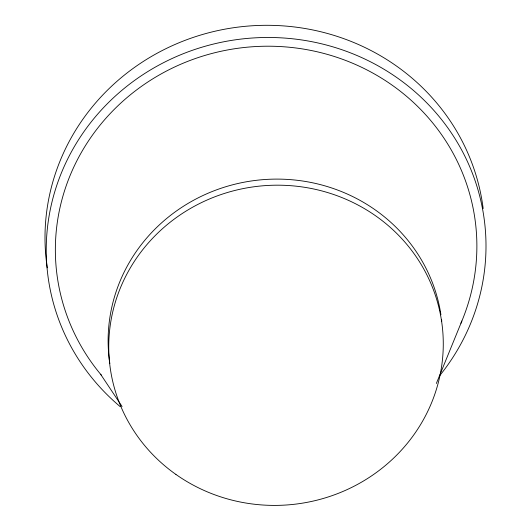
<?xml version="1.0" encoding="UTF-8"?>
<svg xmlns="http://www.w3.org/2000/svg" width="531" height="531" viewBox="0 0 531 531"><rect width="100%" height="100%" fill="white"/><g stroke="black" fill="none" stroke-linecap="round" stroke-linejoin="round"><path stroke-width="0.8" d="M436.349 383.488L461.87 321.016M100.605 374.249L122.084 406.507M109.851 363.602A167.338 160.03 -5.8 0 1 251.395 180.971A167.338 160.03 -5.8 0 1 440.929 314.817M441.58 319.662A167.338 160.03 -5.8 0 1 441.765 321.288M101.647 375.497A210.847 201.634 -5.8 0 1 108.696 115.167A210.847 201.634 -5.8 0 1 377.979 76.013A210.847 201.634 -5.8 0 1 460.921 323.26M120.159 406.6A219.98 210.369 -5.8 0 1 98.527 113.143A219.98 210.369 -5.8 0 1 404.775 83.407A219.98 210.369 -5.8 0 1 439.754 375.57M47.272 267.836A219.98 210.369 -5.8 0 1 235.87 27.4A219.98 210.369 -5.8 0 1 483.164 208.55M175.92 474.429A167.338 160.03 -5.8 0 0 442.117 362.686A167.338 160.03 -5.8 0 0 209.984 198.76A167.338 160.03 -5.8 0 0 175.92 474.429"/></g></svg>
